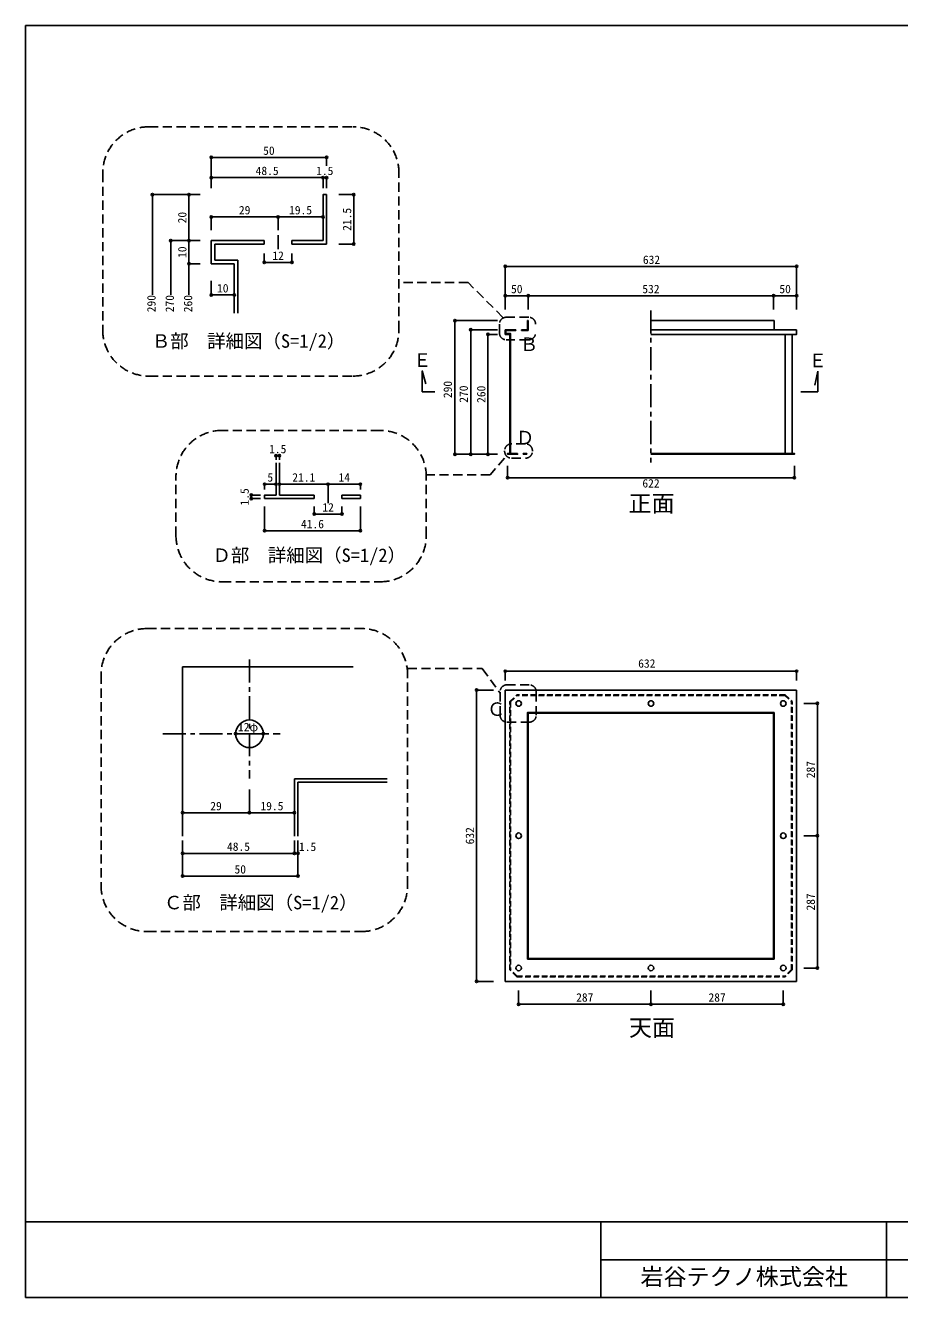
# Model space of a CAD drawing. Units: millimetres at full size, sheet at 1:10, with parts at other scales. Extents: x -10475 to 9199, y -10092 to 10143.
# Drawn here: x 735 to 2631, y -5880 to -3120 of the extents above; entities that cross this region are included whole.
import ezdxf
from ezdxf.enums import TextEntityAlignment as Align

# ---------------------------------------------------------------- set-up
doc = ezdxf.new("R2010")
doc.units = ezdxf.units.MM
doc.header["$LTSCALE"] = 10
doc.header["$PDMODE"] = 32
doc.header["$PDSIZE"] = 5
for name, pattern in [('CHAIN1', [8, 5, -1, 1, -1]), ('DASHED1', [1.8, 1.2, -0.6]), ('DASHED2', [3, 2, -1])]:
    doc.linetypes.add(name, pattern=pattern)
for name, color, linetype in [('0-0_FRP', 7, 'Continuous'), ('0-1_SUS', 7, 'Continuous'), ('0-9_SUS寸法', 3, 'Continuous'), ('0-F_図面枠', 7, 'Continuous'), ('E-9_SUS寸法', 3, 'Continuous')]:
    doc.layers.add(name, color=color, linetype=linetype)
doc.styles.add('ＭＳ ゴシック', font='')
doc.styles.get('ＭＳ ゴシック').set_extended_font_data('MS Gothic')

msp = doc.modelspace()

# ---------------------------------------------------------------- linework, layer by layer
at = {"layer": '0-0_FRP', "color": 4}
msp.add_line((1738.39, -3790.16), (1738.39, -4050.16), dxfattribs=at)
at = {"layer": '0-0_FRP', "color": 3}
for p, q in [((1738.39, -3790.16), (1759.06, -3790.16)), ((1738.39, -4050.16), (1759.06, -4050.16))]:
    msp.add_line(p, q, dxfattribs=at)
at = {"layer": '0-0_FRP', "color": 6}
for p in [(1738.39, -3790.16), (1738.39, -4050.16)]:
    msp.add_point(p, dxfattribs=at)
at = {"layer": '0-1_SUS'}
for p, q in [((1775.92, -3780.16), (1798.92, -3780.16)), ((1798.92, -3780.16), (1798.92, -3781.66)), ((1810.92, -3780.16), (1810.92, -3781.66)), ((1824.42, -3760.16), (1825.92, -3760.16)), ((1825.92, -3781.66), (1825.92, -3760.16)), ((2091.92, -3760.16), (2359.42, -3760.16)), ((2091.92, -3780.16), (2407.92, -3780.16)), ((2359.32, -3780.16), (2372.92, -3780.16)), ((2359.42, -3780.16), (2359.42, -3760.16)), ((2384.92, -3780.16), (2407.92, -3780.16)), ((1777.42, -3781.66), (1798.92, -3781.66)), ((1777.42, -3781.66), (1777.42, -3788.66)), ((1785.92, -3790.16), (1785.92, -4048.66)), ((1810.92, -3781.66), (1825.92, -3781.66)), ((2382.92, -4048.66), (2382.92, -3790.16)), ((2397.92, -3790.16), (2397.92, -4048.66)), ((2453.7, -3870.31), (2447.52, -3900.41)), ((2453.7, -3915.07), (2453.7, -3870.31)), ((1595.94, -3915.07), (1622.95, -3915.07)), ((2416.65, -3915.07), (2453.7, -3915.07)), ((1787.42, -4048.66), (1802.52, -4048.66)), ((1814.52, -4050.16), (1814.52, -4048.66)), ((1814.52, -4048.66), (1822.52, -4048.66)), ((1814.52, -4050.16), (1822.52, -4050.16)), ((1822.52, -4050.16), (1822.52, -4048.66)), ((2091.92, -4050.16), (2361.32, -4050.16)), ((2369.32, -4050.16), (2361.32, -4050.16)), ((2369.32, -4050.16), (2381.32, -4050.16)), ((2397.92, -4050.16), (2381.32, -4050.16)), ((1775.92, -4562.01), (2407.92, -4562.01)), ((1775.92, -5194.01), (1775.92, -4562.01)), ((2407.92, -5194.01), (2407.92, -4562.01)), ((1825.92, -4612.01), (2357.92, -4612.01)), ((1825.92, -5144.01), (1825.92, -4612.01)), ((2357.92, -5144.01), (2357.92, -4612.01)), ((2359.42, -5145.51), (2359.42, -4610.51)), ((1824.42, -5145.51), (2359.42, -5145.51)), ((1825.92, -5144.01), (2357.92, -5144.01)), ((1775.92, -5194.01), (2407.92, -5194.01))]:
    msp.add_line(p, q, dxfattribs=at)
at = {"layer": '0-1_SUS', "linetype": 'DASHED1'}
for p, q in [((1785.92, -4587.01), (1800.92, -4572.01)), ((1787.42, -4587.63), (1801.54, -4573.51)), ((2382.92, -4572.01), (1800.92, -4572.01)), ((2382.29, -4573.51), (1801.54, -4573.51)), ((2382.29, -4573.51), (2396.42, -4587.63)), ((2382.92, -4572.01), (2397.92, -4587.01)), ((1785.92, -5169.01), (1785.92, -4587.01)), ((1787.42, -4587.63), (1787.42, -5168.38)), ((2396.42, -5168.38), (2396.42, -4587.63)), ((2397.92, -5169.01), (2397.92, -4587.01)), ((1800.92, -5184.01), (1785.92, -5169.01)), ((1801.54, -5182.51), (1787.42, -5168.38)), ((1800.92, -5184.01), (2382.92, -5184.01)), ((1801.54, -5182.51), (2382.29, -5182.51)), ((2396.42, -5168.38), (2382.29, -5182.51)), ((2397.92, -5169.01), (2382.92, -5184.01))]:
    msp.add_line(p, q, dxfattribs=at)
at = {"layer": '0-1_SUS', "color": 3}
for p, q in [((2452.94, -4591.01), (2423.23, -4591.01)), ((2452.94, -4878.01), (2423.23, -4878.01)), ((2452.94, -5165.01), (2423.23, -5165.01)), ((1804.92, -5243.49), (1804.92, -5213.78)), ((2091.92, -5243.49), (2091.92, -5213.78)), ((2378.92, -5243.49), (2378.92, -5213.78))]:
    msp.add_line(p, q, dxfattribs=at)
at = {"layer": '0-1_SUS', "color": 4}
for p, q in [((2452.94, -4878.01), (2452.94, -4591.01)), ((2452.94, -5165.01), (2452.94, -4878.01)), ((1804.92, -5243.49), (2091.92, -5243.49)), ((2091.92, -5243.49), (2378.92, -5243.49))]:
    msp.add_line(p, q, dxfattribs=at)
at = {"layer": '0-1_SUS'}
for points in [[(1775.92, -3780.16), (1775.92, -3790.16), (1785.92, -3790.16)], [(1810.92, -3780.16), (1824.42, -3780.16), (1824.42, -3760.16)], [(2407.92, -3780.16), (2407.92, -3790.16), (2091.92, -3790.16)], [(1777.42, -3788.66), (1787.42, -3788.66), (1787.42, -4048.66)], [(1595.94, -3915.07), (1595.94, -3869.54), (1603.65, -3897.32)], [(1785.92, -4050.16), (1780.92, -4050.16), (1780.92, -4048.66), (1785.92, -4048.66)], [(1785.92, -4050.16), (1802.52, -4050.16), (1802.52, -4048.66)], [(2397.92, -4050.16), (2402.92, -4050.16), (2402.92, -4048.66), (2397.92, -4048.66), (2091.92, -4048.66)], [(1824.42, -5145.51), (1824.42, -4610.51), (2359.42, -4610.51)]]:
    msp.add_lwpolyline(points, dxfattribs=at)
for centre in [(1804.92, -4591.01), (2091.92, -4591.01), (2378.92, -4591.01), (1804.92, -4878.01), (2378.92, -4878.01), (1804.92, -5165.01), (2091.92, -5165.01), (2378.92, -5165.01)]:
    msp.add_circle(centre, 6, dxfattribs=at)
at = {"layer": '0-1_SUS', "color": 6}
for p in [(2452.94, -4591.01), (2452.94, -4878.01), (2452.94, -5165.01), (1804.92, -5243.49), (2091.92, -5243.49), (2378.92, -5243.49)]:
    msp.add_point(p, dxfattribs=at)
at = {"layer": '0-9_SUS寸法'}
for p, q in [((1775.92, -3642.69), (1775.92, -3736.33)), ((2407.92, -3642.69), (2407.92, -3736.33)), ((1775.92, -3706.48), (1775.92, -3736.33)), ((1825.92, -3706.48), (1825.92, -3736.33)), ((1825.92, -3706.48), (1825.92, -3736.33)), ((2357.92, -3706.48), (2357.92, -3736.33)), ((2357.92, -3706.48), (2357.92, -3736.33)), ((2407.92, -3706.48), (2407.92, -3736.33)), ((1666.62, -3760.16), (1759.06, -3760.16)), ((1701.07, -3780.16), (1759.06, -3780.16)), ((1738.39, -3790.16), (1759.06, -3790.16)), ((1666.62, -4050.16), (1759.06, -4050.16)), ((1701.07, -4050.16), (1759.06, -4050.16)), ((1780.92, -4101.15), (1780.92, -4075.61)), ((2402.92, -4101.15), (2402.92, -4075.61)), ((1775.92, -4520.9), (1775.92, -4540.94)), ((2407.92, -4520.9), (2407.92, -4540.94)), ((1713.77, -4562.01), (1750.66, -4562.01)), ((1713.77, -5194.01), (1750.66, -5194.01))]:
    msp.add_line(p, q, dxfattribs=at)
at = {"layer": '0-9_SUS寸法', "color": 4}
for p, q in [((1775.92, -3642.69), (2407.92, -3642.69)), ((1775.92, -3706.48), (1825.92, -3706.48)), ((1825.92, -3706.48), (2357.92, -3706.48)), ((2407.92, -3706.48), (2357.92, -3706.48)), ((1666.62, -3760.16), (1666.62, -4050.16)), ((1701.07, -3780.16), (1701.07, -4050.16)), ((1780.92, -4101.15), (2402.92, -4101.15)), ((1775.92, -4520.9), (2407.92, -4520.9)), ((1713.77, -4562.01), (1713.77, -5194.01))]:
    msp.add_line(p, q, dxfattribs=at)
at = {"layer": '0-9_SUS寸法', "linetype": 'CHAIN1'}
msp.add_line((2091.92, -3738.07), (2091.92, -4068.21), dxfattribs=at)
at = {"layer": '0-9_SUS寸法', "color": 6}
for p in [(1775.92, -3642.69), (2407.92, -3642.69), (1775.92, -3706.48), (1825.92, -3706.48), (2357.92, -3706.48), (2407.92, -3706.48), (1666.62, -3760.16), (1701.07, -3780.16), (1738.39, -3790.16), (1666.62, -4050.16), (1701.07, -4050.16), (1780.92, -4101.15), (2402.92, -4101.15), (1775.92, -4520.9), (2407.92, -4520.9), (1713.77, -4562.01), (1713.77, -5194.01)]:
    msp.add_point(p, dxfattribs=at)
at = {"layer": '0-F_図面枠'}
for p, q in [((735.22, -3119.95), (735.22, -5879.95)), ((4735.22, -3119.95), (735.22, -3119.95)), ((4735.22, -5715.61), (735.22, -5715.61)), ((1983.45, -5715.61), (1983.45, -5879.95)), ((2602.95, -5715.61), (2602.95, -5879.95)), ((1983.45, -5797.78), (2602.95, -5797.78)), ((2602.95, -5797.78), (3343.16, -5797.78)), ((735.22, -5879.95), (4735.22, -5879.95)), ((4735.22, -5879.95), (942.8, -5879.95))]:
    msp.add_line(p, q, dxfattribs=at)
at = {"layer": 'E-9_SUS寸法', "color": 2, "linetype": 'DASHED2'}
for p, q in [((1002.89, -3339.83), (1445.25, -3339.83)), ((902.89, -3439.83), (902.89, -3780.76)), ((1545.25, -3780.76), (1545.25, -3439.83)), ((1695.16, -3677.7), (1545.25, -3677.7)), ((1770.84, -3753.39), (1695.16, -3677.7)), ((1826.67, -3753.09), (1778.18, -3753.09)), ((1763.18, -3786.94), (1763.18, -3768.09)), ((1826.67, -3801.94), (1778.18, -3801.94)), ((1002.89, -3880.76), (1445.25, -3880.76)), ((1504.68, -3998.57), (1161.71, -3998.57)), ((1819.83, -4027.69), (1789.47, -4027.69)), ((1774.47, -4043.8), (1774.47, -4042.69)), ((1834.83, -4043.8), (1834.83, -4042.69)), ((1774.47, -4058.8), (1743.05, -4094.83)), ((1789.47, -4058.8), (1819.83, -4058.8)), ((1061.71, -4226.98), (1061.71, -4098.57)), ((1743.05, -4094.83), (1604.68, -4094.83)), ((1604.68, -4226.98), (1604.68, -4098.57)), ((1161.71, -4326.98), (1504.68, -4326.98)), ((999.13, -4428.49), (1464.03, -4428.49)), ((1564.03, -4515.37), (1726.04, -4515.37)), ((1726.04, -4515.37), (1764.61, -4568.56)), ((899.13, -4528.49), (899.13, -4985.87)), ((1564.03, -4985.87), (1564.03, -4528.49)), ((1828.04, -4550.62), (1779.61, -4550.62)), ((1764.61, -4616.5), (1764.61, -4565.62)), ((1843.04, -4616.5), (1843.04, -4565.62)), ((1779.61, -4631.5), (1828.04, -4631.5)), ((999.13, -5085.87), (1464.03, -5085.87))]:
    msp.add_line(p, q, dxfattribs=at)
at = {"layer": 'E-9_SUS寸法', "color": 4}
for p, q in [((1138.24, -3406.21), (1388.24, -3406.21)), ((1138.24, -3450.03), (1380.74, -3450.03)), ((1380.74, -3450.03), (1388.24, -3450.03)), ((1010.47, -3486.83), (1010.47, -3704.74)), ((1089.94, -3486.83), (1089.94, -3586.83)), ((1447.26, -3486.83), (1447.26, -3594.33)), ((1138.24, -3535.33), (1283.24, -3535.33)), ((1283.24, -3535.33), (1380.74, -3535.33)), ((1050.31, -3586.83), (1050.31, -3704.74)), ((1089.94, -3586.83), (1089.94, -3636.83)), ((1089.94, -3636.83), (1089.94, -3704.74)), ((1253.24, -3634.15), (1313.24, -3634.15)), ((1138.24, -3704.74), (1188.24, -3704.74)), ((1278.75, -4053.57), (1286.25, -4053.57)), ((1225.13, -4138.89), (1225.13, -4146.39)), ((1278.75, -4115.19), (1253.75, -4115.19)), ((1391.75, -4115.19), (1286.25, -4115.19)), ((1461.75, -4115.19), (1391.75, -4115.19)), ((1361.75, -4180.15), (1421.75, -4180.15)), ((1253.75, -4216.34), (1461.75, -4216.34)), ((1191.12, -4656.82), (1251.12, -4656.82)), ((1076.12, -4828.22), (1221.12, -4828.22)), ((1318.62, -4828.22), (1221.12, -4828.22)), ((1076.12, -4916.23), (1318.62, -4916.23)), ((1318.62, -4916.23), (1326.12, -4916.23)), ((1076.12, -4965.53), (1326.12, -4965.53))]:
    msp.add_line(p, q, dxfattribs=at)
at = {"layer": 'E-9_SUS寸法'}
for p, q in [((1138.24, -3406.21), (1138.24, -3450.03)), ((1388.24, -3406.21), (1388.24, -3424.29)), ((1138.24, -3450.03), (1138.24, -3473.24)), ((1380.74, -3450.03), (1380.74, -3473.24)), ((1388.24, -3450.03), (1388.24, -3473.24)), ((1010.47, -3486.83), (1114.01, -3486.83)), ((1089.94, -3486.83), (1114.01, -3486.83)), ((1447.26, -3486.83), (1414.86, -3486.83)), ((1138.24, -3535.33), (1138.24, -3564.32)), ((1283.24, -3535.33), (1283.24, -3564.32)), ((1283.24, -3535.33), (1283.24, -3564.32)), ((1380.74, -3535.33), (1380.74, -3564.32)), ((1050.31, -3586.83), (1114.01, -3586.83)), ((1089.94, -3586.83), (1114.01, -3586.83)), ((1253.24, -3634.15), (1253.24, -3615.09)), ((1313.24, -3634.15), (1313.24, -3615.09)), ((1447.26, -3594.33), (1414.86, -3594.33)), ((1089.94, -3636.83), (1114.01, -3636.83)), ((1089.94, -3636.83), (1114.01, -3636.83)), ((1138.24, -3704.74), (1138.24, -3674.2)), ((1188.24, -3704.74), (1188.24, -3674.2)), ((1278.75, -4053.57), (1278.75, -4062.48)), ((1286.25, -4053.57), (1286.25, -4062.48)), ((1225.13, -4138.89), (1244.72, -4138.89)), ((1253.75, -4115.19), (1253.75, -4127.06)), ((1278.75, -4115.19), (1278.75, -4127.06)), ((1286.25, -4115.19), (1286.25, -4127.06)), ((1391.75, -4115.19), (1391.75, -4127.06)), ((1461.75, -4115.19), (1461.75, -4127.06)), ((1225.13, -4146.39), (1244.72, -4146.39)), ((1253.75, -4216.34), (1253.75, -4163.45)), ((1361.75, -4180.15), (1361.75, -4163.45)), ((1421.75, -4180.15), (1421.75, -4163.45)), ((1461.75, -4216.34), (1461.75, -4163.45)), ((1076.12, -4828.22), (1076.12, -4777.46)), ((1221.12, -4828.22), (1221.12, -4777.46)), ((1318.62, -4828.22), (1318.62, -4777.46)), ((1076.12, -4916.23), (1076.12, -4888.67)), ((1076.12, -4965.53), (1076.12, -4888.67)), ((1318.62, -4916.23), (1318.62, -4888.67)), ((1326.12, -4916.23), (1326.12, -4888.67)), ((1326.12, -4965.53), (1326.12, -4888.67))]:
    msp.add_line(p, q, dxfattribs=at)
at = {"layer": 'E-9_SUS寸法', "color": 7}
for p, q in [((1388.24, -3486.83), (1388.24, -3594.33)), ((1138.24, -3636.83), (1138.24, -3586.83)), ((1138.24, -3586.83), (1253.24, -3586.83)), ((1253.24, -3594.33), (1253.24, -3586.83)), ((1313.24, -3586.83), (1380.74, -3586.83)), ((1313.24, -3594.33), (1313.24, -3586.83)), ((1145.74, -3629.33), (1145.74, -3594.33)), ((1145.74, -3594.33), (1253.24, -3594.33)), ((1313.24, -3594.33), (1388.24, -3594.33)), ((1138.24, -3636.83), (1188.24, -3636.83)), ((1188.24, -3636.83), (1188.24, -3744.33)), ((1286.25, -4068.78), (1286.25, -4138.89)), ((1361.75, -4138.89), (1286.25, -4138.89)), ((1361.75, -4146.39), (1361.75, -4138.89)), ((1421.75, -4146.39), (1421.75, -4138.89)), ((1461.75, -4138.89), (1421.75, -4138.89)), ((1461.75, -4146.39), (1461.75, -4138.89)), ((1253.75, -4146.39), (1361.75, -4146.39)), ((1421.75, -4146.39), (1461.75, -4146.39)), ((1076.12, -4511.82), (1076.12, -4878.91)), ((1076.12, -4511.82), (1445.73, -4511.82)), ((1318.62, -4754.32), (1519.66, -4754.32)), ((1318.62, -4754.32), (1318.62, -4878.91)), ((1326.12, -4761.82), (1519.66, -4761.82)), ((1326.12, -4761.82), (1326.12, -4878.91))]:
    msp.add_line(p, q, dxfattribs=at)
at = {"layer": 'E-9_SUS寸法', "linetype": 'CHAIN1'}
for p, q in [((1283.24, -3605.39), (1283.24, -3574.71)), ((1391.75, -4156.38), (1391.75, -4124.72)), ((1221.12, -4495.49), (1221.12, -4753.87)), ((1032.86, -4656.82), (1287.81, -4656.82))]:
    msp.add_line(p, q, dxfattribs=at)
at = {"layer": 'E-9_SUS寸法', "color": 7}
for points in [[(1380.74, -3586.83), (1380.74, -3486.83), (1388.24, -3486.83)], [(1145.74, -3629.33), (1195.74, -3629.33), (1195.74, -3744.33)], [(1278.75, -4068.78), (1278.75, -4138.89), (1253.75, -4138.89), (1253.75, -4146.39)]]:
    msp.add_lwpolyline(points, dxfattribs=at)
msp.add_circle((1221.12, -4656.82), 30, dxfattribs=at)
at = {"layer": 'E-9_SUS寸法', "color": 2, "linetype": 'DASHED2'}
for centre, radius, start, end in [((1002.89, -3439.83), 100, 90, 180), ((1445.25, -3439.83), 100, 0, 90), ((1778.18, -3768.09), 15, 90, 180), ((1826.67, -3768.09), 15, 0, 90), ((1002.89, -3780.76), 100, 180, 270), ((1445.25, -3780.76), 100, 270, 0), ((1778.18, -3786.94), 15, 180, 270), ((1826.67, -3786.94), 15, 270, 0), ((1161.71, -4098.57), 100, 90, 180), ((1504.68, -4098.57), 100, 0, 90), ((1789.47, -4042.69), 15, 90, 180), ((1819.83, -4042.69), 15, 0, 90), ((1789.47, -4043.8), 15, 180, 270), ((1819.83, -4043.8), 15, 270, 0), ((1161.71, -4226.98), 100, 180, 270), ((1504.68, -4226.98), 100, 270, 0), ((999.13, -4528.49), 100, 90, 180), ((1464.03, -4528.49), 100, 0, 90), ((1779.61, -4565.62), 15, 90, 180), ((1828.04, -4565.62), 15, 0, 90), ((1779.61, -4616.5), 15, 180, 270), ((1828.04, -4616.5), 15, 270, 0), ((999.13, -4985.87), 100, 180, 270), ((1464.03, -4985.87), 100, 270, 0)]:
    msp.add_arc(centre, radius, start, end, dxfattribs=at)
at = {"layer": 'E-9_SUS寸法', "color": 6}
for p in [(1138.24, -3406.21), (1388.24, -3406.21), (1138.24, -3450.03), (1380.74, -3450.03), (1388.24, -3450.03), (1010.47, -3486.83), (1089.94, -3486.83), (1447.26, -3486.83), (1138.24, -3535.33), (1283.24, -3535.33), (1380.74, -3535.33), (1050.31, -3586.83), (1089.94, -3586.83), (1447.26, -3594.33), (1089.94, -3636.83), (1253.24, -3634.15), (1313.24, -3634.15), (1138.24, -3704.74), (1188.24, -3704.74), (1278.75, -4053.57), (1286.25, -4053.57), (1225.13, -4138.89), (1253.75, -4115.19), (1278.75, -4115.19), (1286.25, -4115.19), (1391.75, -4115.19), (1461.75, -4115.19), (1225.13, -4146.39), (1361.75, -4180.15), (1421.75, -4180.15), (1253.75, -4216.34), (1461.75, -4216.34), (1191.12, -4656.82), (1251.12, -4656.82), (1076.12, -4828.22), (1221.12, -4828.22), (1318.62, -4828.22), (1076.12, -4916.23), (1318.62, -4916.23), (1326.12, -4916.23), (1076.12, -4965.53), (1326.12, -4965.53)]:
    msp.add_point(p, dxfattribs=at)

# ---------------------------------------------------------------- texts
at = {"layer": '0-0_FRP', "color": 3, "style": 'ＭＳ ゴシック'}
msp.add_text('260', height=18.33, rotation=90, dxfattribs=at).set_placement((1738.39, -3938.91), align=Align.BOTTOM_LEFT)
at = {"layer": '0-1_SUS', "color": 2, "style": 'ＭＳ ゴシック'}
for p in [(1575.94, -3869.54), (2433.7, -3870.31), (2433.7, -3870.31)]:
    msp.add_text('Ｅ', height=29.33, dxfattribs=at).set_placement(p, align=Align.BOTTOM_LEFT)
at = {"layer": '0-1_SUS', "color": 3, "style": 'ＭＳ ゴシック'}
for p in [(2452.94, -4753.26), (2452.94, -5040.26)]:
    msp.add_text('287', height=18.33, rotation=90, dxfattribs=at).set_placement(p, align=Align.BOTTOM_LEFT)
for p in [(1929.67, -5243.49), (2216.67, -5243.49)]:
    msp.add_text('287', height=18.33, dxfattribs=at).set_placement(p, align=Align.BOTTOM_LEFT)
at = {"layer": '0-9_SUS寸法', "style": 'ＭＳ ゴシック'}
for s, p in [('632', (2074.34, -3643.01)), ('50', (1788.42, -3706.48)), ('532', (2073.17, -3706.48)), ('50', (2370.42, -3706.48)), ('622', (2073.36, -4127.97)), ('632', (2064.18, -4518.9))]:
    msp.add_text(s, height=18.33, dxfattribs=at).set_placement(p, align=Align.BOTTOM_LEFT)
for s, p in [('290', (1665.82, -3928.5)), ('270', (1700.27, -3938.5)), ('632', (1713.77, -4896.76))]:
    msp.add_text(s, height=18.33, rotation=90, dxfattribs=at).set_placement(p, align=Align.BOTTOM_LEFT)
at = {"layer": '0-9_SUS寸法', "color": 6, "style": 'ＭＳ ゴシック'}
for s, p in [('正面', (2043.29, -4186.32)), ('天面', (2044.2, -5323.55))]:
    msp.add_text(s, height=36.66, dxfattribs=at).set_placement(p, align=Align.BOTTOM_LEFT)
at = {"layer": '0-F_図面枠', "color": 6, "style": 'ＭＳ ゴシック'}
msp.add_text('岩谷テクノ株式会社', height=36.66, dxfattribs=at).set_placement((2069.16, -5864.11), align=Align.BOTTOM_LEFT)
at = {"layer": 'E-9_SUS寸法', "style": 'ＭＳ ゴシック'}
for s, p in [('50', (1250.74, -3406.21)), ('48.5', (1234.49, -3450.03)), ('1.5', (1365.74, -3450.03)), ('29', (1198.24, -3535.33)), ('19.5', (1306.99, -3535.33)), ('12', (1270.74, -3634.15)), ('10', (1150.74, -3704.74)), ('1.5', (1263.75, -4053.57)), ('5', (1260, -4115.19)), ('21.1', (1314, -4115.19)), ('14', (1414.25, -4115.19)), ('12', (1379.25, -4180.15)), ('41.6', (1332.75, -4216.34)), ('12φ', (1196.12, -4656.82)), ('29', (1136.12, -4828.22)), ('19.5', (1244.87, -4828.22)), ('48.5', (1172.37, -4916.23)), ('1.5', (1328.46, -4916.67)), ('50', (1188.62, -4965.53))]:
    msp.add_text(s, height=18.33, dxfattribs=at).set_placement(p, align=Align.BOTTOM_LEFT)
for s, p in [('20', (1089.94, -3549.33)), ('21.5', (1447.26, -3565.58)), ('10', (1089.94, -3624.33)), ('290', (1022.97, -3742.24)), ('270', (1062.81, -3742.24)), ('260', (1102.44, -3742.24)), ('1.5', (1225.13, -4161.39))]:
    msp.add_text(s, height=18.33, rotation=90, dxfattribs=at).set_placement(p, align=Align.BOTTOM_LEFT)
at = {"layer": 'E-9_SUS寸法', "color": 2, "style": 'ＭＳ ゴシック'}
for s, p in [('Ｂ部\u3000詳細図（S=1/2）', (1009.21, -3828.07)), ('Ｂ', (1807.34, -3835.13)), ('Ｄ', (1799.21, -4037.68)), ('Ｄ部\u3000詳細図（S=1/2）', (1140.79, -4292.78)), ('Ｃ', (1735.81, -4626.72)), ('Ｃ部\u3000詳細図（S=1/2）', (1035.65, -5046.43))]:
    msp.add_text(s, height=29.33, dxfattribs=at).set_placement(p, align=Align.BOTTOM_LEFT)

doc.saveas('drawing.dxf')
